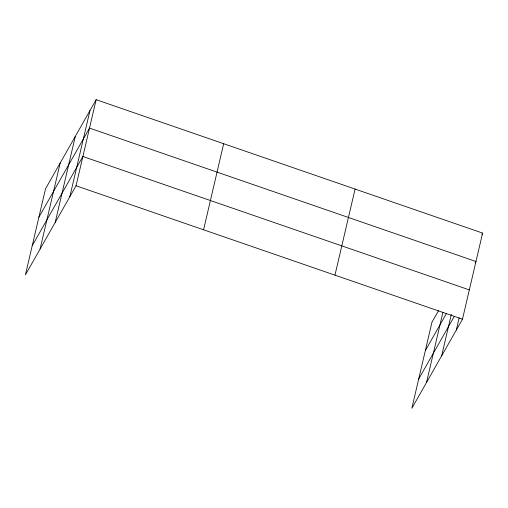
<?xml version="1.0" encoding="UTF-8"?>
<svg xmlns="http://www.w3.org/2000/svg" width="508" height="508" viewBox="0 0 508 508"><rect width="100%" height="100%" fill="white"/><g stroke="black" fill="none" stroke-linecap="round" stroke-linejoin="round"><path stroke-width="0.76" d="M40.069 249.091L60.179 163.011M55.175 222.491L75.292 136.411M69.844 196.672L89.954 110.592M96.152 99.689L45.51 188.83L25.4 274.911L76.041 185.769L96.152 99.689L482.6 233.089L462.49 319.17L411.848 408.311L431.959 322.231L438.525 310.686M203.568 229.794L223.679 143.713M334.962 275.152L355.073 189.071M426.517 382.499L442.862 312.541M441.623 355.898L451.333 314.344M456.292 330.079L459.168 317.76M38.875 217.234L89.516 128.092L475.964 261.499L475.19 262.865M32.239 245.637L82.88 156.502L469.329 289.903M481.825 234.455L482.6 233.089M425.323 350.641L446.576 313.226M418.687 379.044L454.254 316.44M76.041 185.769L462.49 319.17"/></g></svg>
